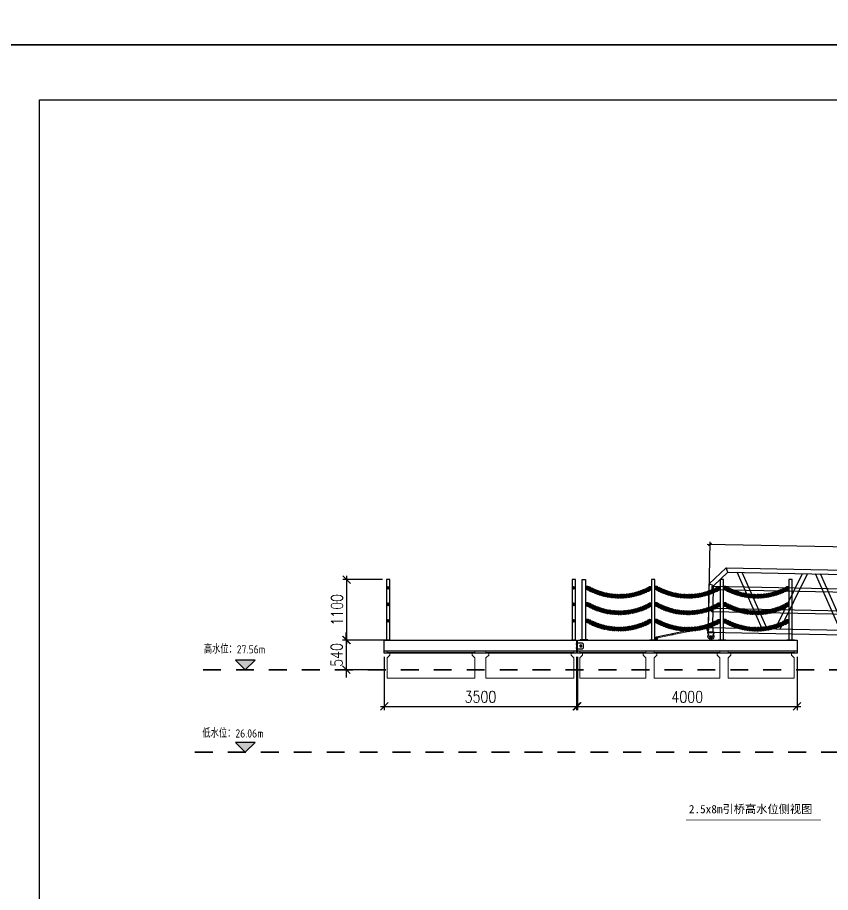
# Model space of a CAD drawing. Extents: x 15372 to 116961, y 24572 to 128109.
# Drawn here: x 64784 to 79586, y 48013 to 63933 of the extents above; entities that cross this region are included whole.
import ezdxf
from ezdxf.enums import TextEntityAlignment as Align

# ---------------------------------------------------------------- set-up
doc = ezdxf.new("R2010")
doc.units = 0
doc.header["$LTSCALE"] = 1000
doc.header["$MEASUREMENT"] = 0
doc.linetypes.add('CENTER', pattern=[2, 1.25, -0.25, 0.25, -0.25])
doc.linetypes.add('CENTER2', pattern=[28.575, 19.05, -3.175, 3.175, -3.175])
for name, color, linetype, lineweight in [('CAXA0', 7, 'Continuous', 70), ('图框', 7, 'Continuous', 13), ('文本', 3, 'Continuous', 13), ('浮箱', 160, 'Continuous', 20), ('铝斜撑', 241, 'Continuous', 9)]:
    doc.layers.add(name, color=color, linetype=linetype, lineweight=lineweight)
for name, color, linetype in [('hjh350-1200', 170, 'Continuous'), ('铝横梁', 220, 'Continuous'), ('铝通', 4, 'Continuous')]:
    doc.layers.add(name, color=color, linetype=linetype)
doc.styles.add('HZTXT', font='txtw.shx', dxfattribs={"width": 0.8, "bigfont": 'hztxtw.shx'})
doc.styles.get("Standard").update_dxf_attribs({"font": 'gbenor.shx', "bigfont": 'gbcbig.shx'})
doc.styles.add('宋体', font='')
doc.styles.get('宋体').set_extended_font_data('SimSun')
doc.dimstyles.new('DIM-50', dxfattribs={"dimscale": 50, "dimtxt": 3, "dimasz": 1, "dimexe": 1, "dimexo": 1, "dimgap": 1, "dimtad": 1, "dimdec": 1, "dimdsep": 46, "dimtxsty": 'HZTXT', "dimblk": 'OBLIQUE', "dimblk1": 'ARCHTICK', "dimblk2": 'OBLIQUE', "dimcen": 0, "dimdle": 1, "dimclrd": 9, "dimclre": 9, "dimclrt": 2, "dimadec": 1, "dimazin": 0, "dimtfac": 1, "dimtdec": 1, "dimtix": 1, "dimtmove": 2, "dimatfit": 3, "dimldrblk": 'OBLIQUE', "dimfxl": 15, "dimtolj": 1, "dimtzin": 0, "dimarcsym": 1})
doc.dimstyles.new('DIM-70', dxfattribs={"dimscale": 70, "dimtxt": 3, "dimasz": 2, "dimexe": 1, "dimexo": 1, "dimgap": 1, "dimtad": 1, "dimdec": 1, "dimdsep": 46, "dimtxsty": 'HZTXT', "dimblk": 'OBLIQUE', "dimcen": 0, "dimdle": 1, "dimclrd": 9, "dimclre": 9, "dimclrt": 2, "dimadec": 1, "dimazin": 0, "dimtfac": 1, "dimtdec": 1, "dimtix": 1, "dimtmove": 2, "dimatfit": 3, "dimldrblk": 'OBLIQUE', "dimfxl": 15, "dimtolj": 1, "dimtzin": 0, "dimarcsym": 1})

# ---------------------------------------------------------------- blocks, each defined once
blk = doc.blocks.new('GW-R')
at = {"color": 3, "linetype": 'CENTER2'}
for p, q in [((8398, 1960), (8368, 1960)), ((8383, 1945), (8383, 1975))]:
    blk.add_line(p, q, dxfattribs=at)
at = {"color": 1, "linetype": 'CENTER', "ltscale": 0.52}
for p, q in [((8369, 1960), (8397, 1960)), ((8383, 1974), (8383, 1946))]:
    blk.add_line(p, q, dxfattribs=at)
blk.add_lwpolyline([(8443, 2035), (8323, 2035), (8323, 2025), (8443, 2025)], close=True)
at = {"color": 0}
for points in [[(8360, 1942), (8323, 2025)], [(8406, 1942), (8443, 2025)]]:
    blk.add_lwpolyline(points, dxfattribs=at)
blk.add_lwpolyline([(8406, 1942, -0.317501), (8397, 1935), (8370, 1935, -0.317501), (8360, 1942)], format="xyb")
blk.add_circle((8383, 1960), 9)
blk.add_circle((8383, 1960), 9)
blk.add_arc((8383, 1960), 55, 144.9944, 35.0056)
blk = doc.blocks.new('A$C1CD0366B')
at = {"color": 1, "linetype": 'CENTER', "ltscale": 0.52}
for p, q in [((46, 50), (74, 50)), ((60, 36), (60, 64))]:
    blk.add_line(p, q, dxfattribs=at)
blk.add_lwpolyline([(0, 100), (0, 0), (10, 0), (10, 100)], close=True)
blk.add_lwpolyline([(10, 100), (87, 74, -0.315452), (90, 69), (90, 31, -0.315452), (87, 26), (10, 0)], format="xyb")
blk.add_circle((60, 50), 11)
blk = doc.blocks.new('*U283')
at = {"layer": '铝横梁'}
for points in [[(-163, -510), (-638, 510)], [(-75, -510), (-550, 510)], [(75, -510), (550, 510)], [(163, -510), (638, 510)]]:
    blk.add_lwpolyline(points, dxfattribs=at)
blk = doc.blocks.new('*U284')
at = {"color": 0, "linetype": 'ByBlock', "lineweight": -2, "transparency": 16777216}
for p in [(0, 0), (1427, 0), (2854, 0), (4281, 0), (5708, 0)]:
    blk.add_blockref('*U283', p, dxfattribs=at)
blk = doc.blocks.new('GW')
at = {"color": 3}
for points in [[(1209734, 2417378), (1209734, 2418178), (1209434, 2418478), (1202034, 2418478), (1201734, 2418178), (1201734, 2417378)], [(1202067, 2418398), (1202034, 2418478)], [(1209401, 2418398), (1209434, 2418478)], [(1209654, 2417378), (1209654, 2418145), (1209401, 2418398), (1202067, 2418398), (1201814, 2418145), (1201814, 2417378)], [(1201814, 2418145), (1201734, 2418178)], [(1209654, 2418145), (1209734, 2418178)]]:
    blk.add_lwpolyline(points, dxfattribs=at)
for points in [[(1201814, 2418128), (1209686, 2418128), (1209686, 2418078), (1201814, 2418078)], [(1201814, 2417728), (1209686, 2417728), (1209686, 2417678), (1201814, 2417678)]]:
    blk.add_lwpolyline(points, close=True)
blk.add_lwpolyline([(1201734, 2417378), (1209734, 2417378), (1209734, 2417298), (1201734, 2417298)], close=True, dxfattribs=at)
at = {"layer": '铝通'}
for points in [[(1201722, 2417404), (1201814, 2417378), (1201814, 2417298), (1201734, 2417298), (1201702, 2417379)], [(1209747, 2417404), (1209654, 2417378), (1209654, 2417298), (1209734, 2417298), (1209767, 2417379)]]:
    blk.add_lwpolyline(points, dxfattribs=at)
for points in [[(1201734, 2417378), (1201734, 2417322), (1201724, 2417322), (1201714, 2417378)], [(1209734, 2417378), (1209734, 2417322), (1209744, 2417322), (1209754, 2417378)]]:
    blk.add_lwpolyline(points, close=True, dxfattribs=at)
for centre in [(1201716, 2417388), (1209753, 2417388)]:
    blk.add_circle(centre, 7, dxfattribs=at)
for centre, start, end in [((1201716, 2417388), 69.0024, 213.7395), ((1209753, 2417388), 326.2605, 110.9976)]:
    blk.add_arc(centre, 17, start, end, dxfattribs=at)
for name, p in [('*U284', (1202882, 2417888)), ('GW-R', (1201301, 2415263))]:
    blk.add_blockref(name, p)
at = {"layer": '图框', "rotation": 270.000000000001}
blk.add_blockref('A$C1CD0366B', (1201724, 2417298), dxfattribs=at)
blk = doc.blocks.new('*U335')
at = {"layer": '浮箱'}
blk.add_lwpolyline([(-800, -250), (800, -250), (800, 120), (750, 170), (750, 220), (800, 220), (800, 250), (-800, 250), (-800, 220), (-750, 220), (-750, 170), (-800, 120)], close=True, dxfattribs=at)
blk.add_lwpolyline([(-750, 220), (750, 220)], dxfattribs=at)
blk = doc.blocks.new('*U336')
at = {"color": 0, "linetype": 'ByBlock', "lineweight": -2, "transparency": 16777216}
for p in [(0, 0), (1800, 0)]:
    blk.add_blockref('*U335', p, dxfattribs=at)
blk = doc.blocks.new('*U325')
at = {"layer": '浮箱'}
blk.add_lwpolyline([(-600, -250), (600, -250), (600, 120), (550, 170), (550, 220), (600, 220), (600, 250), (-600, 250), (-600, 220), (-550, 220), (-550, 170), (-600, 120)], close=True, dxfattribs=at)
blk.add_lwpolyline([(-550, 220), (550, 220)], dxfattribs=at)
blk = doc.blocks.new('*U326')
at = {"color": 0, "linetype": 'ByBlock', "lineweight": -2, "transparency": 16777216}
for p in [(0, 0), (1350, 0), (2700, 0)]:
    blk.add_blockref('*U325', p, dxfattribs=at)
blk = doc.blocks.new('*U331')
at = {"color": 5, "const_width": 30}
blk.add_lwpolyline([(166, 0), (-166, 0)], dxfattribs=at)
blk = doc.blocks.new('*U332')
at = {"color": 0, "linetype": 'ByBlock', "lineweight": -2, "transparency": 16777216}
for p in [(0, 0), (600, 0), (1200, 0), (1800, 0), (2400, 0), (3000, 0), (3600, 0), (4200, 0), (4800, 0), (5400, 0), (6000, 0), (6600, 0), (7200, 0), (7800, 0), (8400, 0), (9000, 0), (9600, 0), (10200, 0), (10800, 0), (11400, 0), (12000, 0), (12600, 0), (13200, 0)]:
    blk.add_blockref('*U331', p, dxfattribs=at)
blk = doc.blocks.new('*U333')
at = {"color": 5, "const_width": 30}
blk.add_lwpolyline([(166, 0), (-166, 0)], dxfattribs=at)
blk = doc.blocks.new('*U334')
at = {"color": 0, "linetype": 'ByBlock', "lineweight": -2, "transparency": 16777216}
for p in [(0, 0), (600, 0), (1200, 0), (1800, 0), (2400, 0), (3000, 0), (3600, 0), (4200, 0), (4800, 0), (5400, 0), (6000, 0), (6600, 0), (7200, 0), (7800, 0), (8400, 0), (9000, 0), (9600, 0), (10200, 0), (10800, 0), (11400, 0), (12000, 0), (12600, 0), (13200, 0), (13800, 0), (14400, 0), (15000, 0), (15600, 0), (16200, 0)]:
    blk.add_blockref('*U333', p, dxfattribs=at)
blk = doc.blocks.new('_Oblique')
at = {"color": 0, "linetype": 'ByBlock', "lineweight": -2}
blk.add_line((-0.5, -0.5), (0.5, 0.5), dxfattribs=at)
blk = doc.blocks.new('*D459')
at = {"color": 9, "lineweight": -2, "transparency": 16777216}
for p, q in [((85440, 54186), (77342, 54345)), ((77362, 52799), (77393, 54394)), ((85360, 52642), (85391, 54237))]:
    blk.add_line(p, q, dxfattribs=at)
at = {"layer": 'Defpoints', "color": 0, "transparency": 16777216}
for p in [(77392, 54344), (77361, 52749), (85359, 52592)]:
    blk.add_point(p, dxfattribs=at)
at = {"color": 9, "lineweight": -2, "transparency": 16777216, "xscale": 50, "yscale": 50, "zscale": 50}
for p, rotation in [((77392, 54344), 178.8760796570561), ((85390, 54187), 358.8760796570561)]:
    blk.add_blockref('_Oblique', p, dxfattribs=dict(at, rotation=rotation))
at = {"color": 2, "transparency": 16777216, "insert": (81394, 54391), "char_height": 150, "attachment_point": 5, "rotation": 358.8761, "style": 'HZTXT'}
blk.add_mtext('\\A1;8000', dxfattribs=at)
blk = doc.blocks.new('_ArchTick')
at = {"color": 0, "linetype": 'ByBlock', "const_width": 0.4}
blk.add_lwpolyline([(-0.5, -0.5), (0.5, 0.5)], dxfattribs=at)
blk = doc.blocks.new('ZZ-2')
blk.add_lwpolyline([(125607, 24331), (125517, 24331), (125497, 24311), (125497, 24236), (125517, 24216), (125607, 24216)])
blk.add_lwpolyline([(125617, 24211), (125607, 24211), (125607, 24336), (125617, 24336)], close=True)
blk.add_circle((125542, 24274), 18)
at = {"layer": 'Defpoints', "color": 1, "linetype": 'CENTER', "ltscale": 5}
for points in [[(125519, 24274), (125565, 24274)], [(125542, 24297), (125542, 24251)]]:
    blk.add_lwpolyline(points, dxfattribs=at)
at = {"layer": 'Defpoints', "color": 1, "linetype": 'CENTER', "ltscale": 2}
for points in [[(125602, 24311), (125612, 24311), (125622, 24311)], [(125602, 24236), (125612, 24236), (125622, 24236)]]:
    blk.add_lwpolyline(points, dxfattribs=at)
for points in [[(125617, 24302), (125617, 24320), (125607, 24320), (125607, 24302)], [(125617, 24227), (125617, 24245), (125607, 24245), (125607, 24227)]]:
    blk.add_lwpolyline(points, close=True, dxfattribs=at)
blk = doc.blocks.new('A$C32F71815')
at = {"layer": '铝斜撑', "linetype": 'Continuous'}
for p, q in [((3, 20), (0, 20)), ((0, 20), (0, 0)), ((40, 0), (0, 0)), ((3, 20), (3, 3)), ((40, 3), (3, 3)), ((40, 0), (40, 3))]:
    blk.add_line(p, q, dxfattribs=at)
blk = doc.blocks.new('tb')
at = {"lineweight": 0}
h = blk.add_hatch(dxfattribs=at)
h.set_pattern_fill('ANSI31', color=256, scale=0.125, style=0)
h.set_pattern_definition([(45, (-488846.90197, 126237.06756), (-0.2806330038, 0.28063300377), [])])
edge = h.paths.add_edge_path(flags=17)
edge.add_arc((0, 0), 6.5, 0, 360)
edge = h.paths.add_edge_path()
edge.add_arc((0, 0), 10, 0, 360)
for p, q in [((-15, -5), (-15, 15)), ((-15, 15), (943, 15)), ((-10, 10), (-10, -5)), ((942, 10), (-10, 10)), ((942, 10), (982, -16)), ((943, 15), (985, -12)), ((-10, -5), (-15, -5)), ((927, -10), (927, -20)), ((937, -30), (957, -30)), ((941, -23), (953, -23)), ((941, -30), (941, -23)), ((945, -23), (945, -7)), ((950, -23), (950, -7)), ((953, -30), (953, -23)), ((967, -10), (967, -20)), ((982, -16), (985, -12))]:
    blk.add_line(p, q, dxfattribs=at)
for points in [[(14, -10), (14, 10), (927, 10), (927, -10)], [(44, 10), (44, -10), (14, -10), (14, 10)], [(356, 10), (356, -10), (326, -10), (326, 10)], [(668, 10), (668, -10), (638, -10), (638, 10)]]:
    blk.add_lwpolyline(points, close=True, dxfattribs=at)
for radius in [10, 6.5]:
    blk.add_circle((0, 0), radius, dxfattribs=at)
for centre, start, end in [((937, -20), 180, 270), ((957, -20), 270, 0)]:
    blk.add_arc(centre, 10, start, end, dxfattribs=at)
blk.add_blockref('A$C32F71815', (927, -10), dxfattribs=at)
blk = doc.blocks.new('*D355')
at = {"color": 9, "lineweight": -2, "transparency": 16777216}
for p, q in [((70770, 52606), (70770, 52746)), ((71522, 52606), (70700, 52606)), ((70770, 52606), (70770, 52066)), ((71244, 52066), (70700, 52066)), ((70770, 52066), (70770, 51926))]:
    blk.add_line(p, q, dxfattribs=at)
at = {"layer": 'Defpoints', "color": 0, "transparency": 16777216}
for p in [(71592, 52606), (70770, 52066), (71314, 52066)]:
    blk.add_point(p, dxfattribs=at)
at = {"color": 9, "lineweight": -2, "transparency": 16777216, "xscale": 140, "yscale": 140, "zscale": 140}
for p, rotation in [((70770, 52606), 270), ((70770, 52066), 90)]:
    blk.add_blockref('_Oblique', p, dxfattribs=dict(at, rotation=rotation))
at = {"color": 2, "transparency": 16777216, "insert": (70595, 52336), "char_height": 210, "attachment_point": 5, "rotation": 90, "style": 'HZTXT'}
blk.add_mtext('\\A1;540', dxfattribs=at)
blk = doc.blocks.new('*D356')
at = {"color": 9, "lineweight": -2, "transparency": 16777216}
for p, q in [((71463, 52301), (71463, 51328)), ((74963, 52301), (74963, 51328)), ((71393, 51398), (75033, 51398))]:
    blk.add_line(p, q, dxfattribs=at)
at = {"layer": 'Defpoints', "color": 0, "transparency": 16777216}
for p in [(71463, 52371), (74963, 52371), (74963, 51398)]:
    blk.add_point(p, dxfattribs=at)
at = {"color": 9, "lineweight": -2, "transparency": 16777216, "xscale": 140, "yscale": 140, "zscale": 140, "rotation": 180}
blk.add_blockref('_Oblique', (71463, 51398), dxfattribs=at)
at = {"color": 9, "lineweight": -2, "transparency": 16777216, "xscale": 140, "yscale": 140, "zscale": 140}
blk.add_blockref('_Oblique', (74963, 51398), dxfattribs=at)
at = {"color": 2, "transparency": 16777216, "insert": (73213, 51573), "char_height": 210, "attachment_point": 5, "style": 'HZTXT'}
blk.add_mtext('\\A1;3500', dxfattribs=at)
blk = doc.blocks.new('*D357')
at = {"color": 9, "lineweight": -2, "transparency": 16777216}
for p, q in [((74978, 52301), (74978, 51328)), ((78978, 52301), (78978, 51328)), ((74908, 51398), (79048, 51398))]:
    blk.add_line(p, q, dxfattribs=at)
at = {"layer": 'Defpoints', "color": 0, "transparency": 16777216}
for p in [(74978, 52371), (78978, 52371), (78978, 51398)]:
    blk.add_point(p, dxfattribs=at)
at = {"color": 9, "lineweight": -2, "transparency": 16777216, "xscale": 140, "yscale": 140, "zscale": 140, "rotation": 180}
blk.add_blockref('_Oblique', (74978, 51398), dxfattribs=at)
at = {"color": 9, "lineweight": -2, "transparency": 16777216, "xscale": 140, "yscale": 140, "zscale": 140}
blk.add_blockref('_Oblique', (78978, 51398), dxfattribs=at)
at = {"color": 2, "transparency": 16777216, "insert": (76978, 51573), "char_height": 210, "attachment_point": 5, "style": 'HZTXT'}
blk.add_mtext('\\A1;4000', dxfattribs=at)
blk = doc.blocks.new('*U136')
blk.add_lwpolyline([(-25, 25), (-25, -25), (15, -25), (25, -15), (25, 15), (15, 25), (-25, 25)])
blk.add_circle((0, 0), 10)
blk = doc.blocks.new('*U137')
at = {"color": 0, "linetype": 'ByBlock', "lineweight": -2, "transparency": 16777216}
for p in [(0, 600), (0, 300), (0, 0)]:
    blk.add_blockref('*U136', p, dxfattribs=at)
blk = doc.blocks.new('*U134')
blk.add_lwpolyline([(-25, 25), (-25, -25), (15, -25), (25, -15), (25, 15), (15, 25), (-25, 25)])
blk.add_circle((0, 0), 10)
blk = doc.blocks.new('*U135')
at = {"color": 0, "linetype": 'ByBlock', "lineweight": -2, "transparency": 16777216}
for p in [(0, 600), (0, 300), (0, 0)]:
    blk.add_blockref('*U134', p, dxfattribs=at)
blk = doc.blocks.new('LG-LZ')
at = {"color": 7}
for points in [[(1136941, 2514484), (1137081, 2514484), (1137081, 2514478), (1136941, 2514478), (1136941, 2514484)], [(1136955, 2514484), (1136955, 2514478)], [(1136962, 2514489), (1136962, 2514473)], [(1136969, 2514484), (1136969, 2514478)], [(1137053, 2514484), (1137053, 2514478)], [(1137060, 2514489), (1137060, 2514473)], [(1137067, 2514484), (1137067, 2514478)]]:
    blk.add_lwpolyline(points, dxfattribs=at)
at = {"layer": 'hjh350-1200', "color": 6}
blk.add_lwpolyline([(1137041, 2515578), (1136981, 2515578), (1136981, 2514484), (1137041, 2514484)], close=True, dxfattribs=at)
at = {"xscale": -1}
blk.add_blockref('*U135', (1136956, 2514828), dxfattribs=at)
blk.add_blockref('*U137', (1137066, 2514828))
blk = doc.blocks.new('*U309')
at = {"layer": 'CAXA0'}
for p, q in [((23, 14), (36, 14)), ((36, 6), (23, 6)), ((72, 16), (86, 17)), ((86, 9), (73, 8)), ((37, -5), (23, -5)), ((37, -13), (23, -13)), ((87, -2), (73, -3)), ((87, -10), (74, -11))]:
    blk.add_line(p, q, dxfattribs=at)
blk.add_lwpolyline([(72, 6), (40, 5, 1), (40, -3), (72, -2, 1), (72, 6)], format="xyb", dxfattribs=at)
for centre, radius, start, end in [((23, 1), 13.3, 90.9188, 163.4612), ((23, 1), 5.33, 90.9188, 132.3284), ((36, 1), 13.3, 19.6243, 90.9188), ((36, 1), 13.3, 19.6243, 90.9188), ((36, 1), 5.33, 49.5092, 90.9188), ((36, 1), 5.33, 49.5092, 90.9188), ((73, 3), 13.3, 93.1606, 165.703), ((73, 3), 5.33, 93.1606, 134.5702), ((86, 3), 13.3, 20.6182, 93.1606), ((86, 3), 13.3, 20.6182, 93.1606), ((86, 3), 5.33, 51.751, 93.1606), ((86, 3), 5.33, 51.751, 93.1606), ((23, 1), 13.3, 198.3764, 270.9188), ((23, 1), 5.33, 229.5092, 270.9188), ((36, 1), 5.33, 270.9188, 312.3284), ((36, 1), 13.3, 270.9188, 344.7109), ((36, 1), 5.33, 270.9188, 312.3284), ((36, 1), 13.3, 270.9188, 344.7109), ((73, 3), 13.3, 200.6182, 273.1606), ((73, 3), 5.33, 231.751, 273.1606), ((86, 3), 13.3, 273.1606, 345.703), ((86, 3), 13.3, 273.1606, 345.703), ((86, 3), 5.33, 273.1606, 314.5702), ((86, 3), 5.33, 273.1606, 314.5702)]:
    blk.add_arc(centre, radius, start, end, dxfattribs=at)
blk = doc.blocks.new('*U310')
at = {"color": 0, "linetype": 'ByBlock', "lineweight": -2, "transparency": 16777216}
for p, rotation in [((1133087, 2514792), 332.1169999690284), ((1133132, 2514770), 334.5752915565449), ((1133178, 2514749), 337.0335831440608), ((1133224, 2514731), 339.4918747315768), ((1133961, 2514704), 16.36624854431703), ((1134008, 2514719), 18.824540131833), ((1134055, 2514736), 21.28283171934912), ((1134102, 2514756), 23.74112330686542), ((1134147, 2514777), 26.19941489438151), ((1133271, 2514714), 341.9501663190929), ((1133319, 2514700), 344.408457906609), ((1133368, 2514687), 346.8667494941251), ((1133417, 2514677), 349.3250410816411), ((1133466, 2514669), 351.783332669157), ((1133516, 2514663), 354.2416242566727), ((1133565, 2514659), 356.699915844189), ((1133615, 2514657), 359.1582074317055), ((1133665, 2514657), 1.616499019220556), ((1133715, 2514660), 4.074790606736444), ((1133765, 2514665), 6.533082194252587), ((1133815, 2514671), 8.99137378176869), ((1133864, 2514680), 11.44966536928477), ((1133913, 2514691), 13.90795695680105)]:
    blk.add_blockref('*U309', p, dxfattribs=dict(at, rotation=rotation))
blk = doc.blocks.new('*U311')
at = {"layer": 'CAXA0'}
for p, q in [((23, 14), (36, 14)), ((36, 6), (23, 6)), ((72, 16), (86, 17)), ((86, 9), (73, 8)), ((37, -5), (23, -5)), ((37, -13), (23, -13)), ((87, -2), (73, -3)), ((87, -10), (74, -11))]:
    blk.add_line(p, q, dxfattribs=at)
blk.add_lwpolyline([(72, 6), (40, 5, 1), (40, -3), (72, -2, 1), (72, 6)], format="xyb", dxfattribs=at)
for centre, radius, start, end in [((23, 1), 13.3, 90.9188, 163.4612), ((23, 1), 5.33, 90.9188, 132.3284), ((36, 1), 13.3, 19.6243, 90.9188), ((36, 1), 13.3, 19.6243, 90.9188), ((36, 1), 5.33, 49.5092, 90.9188), ((36, 1), 5.33, 49.5092, 90.9188), ((73, 3), 13.3, 93.1606, 165.703), ((73, 3), 5.33, 93.1606, 134.5702), ((86, 3), 13.3, 20.6182, 93.1606), ((86, 3), 13.3, 20.6182, 93.1606), ((86, 3), 5.33, 51.751, 93.1606), ((86, 3), 5.33, 51.751, 93.1606), ((23, 1), 13.3, 198.3764, 270.9188), ((23, 1), 5.33, 229.5092, 270.9188), ((36, 1), 5.33, 270.9188, 312.3284), ((36, 1), 13.3, 270.9188, 344.7109), ((36, 1), 5.33, 270.9188, 312.3284), ((36, 1), 13.3, 270.9188, 344.7109), ((73, 3), 13.3, 200.6182, 273.1606), ((73, 3), 5.33, 231.751, 273.1606), ((86, 3), 13.3, 273.1606, 345.703), ((86, 3), 13.3, 273.1606, 345.703), ((86, 3), 5.33, 273.1606, 314.5702), ((86, 3), 5.33, 273.1606, 314.5702)]:
    blk.add_arc(centre, radius, start, end, dxfattribs=at)
blk = doc.blocks.new('*U299')
at = {"color": 0, "linetype": 'ByBlock', "lineweight": -2, "transparency": 16777216}
for p, rotation in [((1133087, 2514792), 332.1169999690284), ((1133132, 2514770), 334.5752915565449), ((1133178, 2514749), 337.0335831440608), ((1133224, 2514731), 339.4918747315768), ((1133961, 2514704), 16.36624854431703), ((1134008, 2514719), 18.824540131833), ((1134055, 2514736), 21.28283171934912), ((1134102, 2514756), 23.74112330686542), ((1134147, 2514777), 26.19941489438151), ((1133271, 2514714), 341.9501663190929), ((1133319, 2514700), 344.408457906609), ((1133368, 2514687), 346.8667494941251), ((1133417, 2514677), 349.3250410816411), ((1133466, 2514669), 351.783332669157), ((1133516, 2514663), 354.2416242566727), ((1133565, 2514659), 356.699915844189), ((1133615, 2514657), 359.1582074317055), ((1133665, 2514657), 1.616499019220556), ((1133715, 2514660), 4.074790606736444), ((1133765, 2514665), 6.533082194252587), ((1133815, 2514671), 8.99137378176869), ((1133864, 2514680), 11.44966536928477), ((1133913, 2514691), 13.90795695680105)]:
    blk.add_blockref('*U311', p, dxfattribs=dict(at, rotation=rotation))
blk = doc.blocks.new('*U306')
at = {"layer": 'CAXA0'}
for p, q in [((23, 14), (36, 14)), ((36, 6), (23, 6)), ((72, 16), (86, 17)), ((86, 9), (73, 8)), ((37, -5), (23, -5)), ((37, -13), (23, -13)), ((87, -2), (73, -3)), ((87, -10), (74, -11))]:
    blk.add_line(p, q, dxfattribs=at)
blk.add_lwpolyline([(72, 6), (40, 5, 1), (40, -3), (72, -2, 1), (72, 6)], format="xyb", dxfattribs=at)
for centre, radius, start, end in [((23, 1), 13.3, 90.9188, 163.4612), ((23, 1), 5.33, 90.9188, 132.3284), ((36, 1), 13.3, 19.6243, 90.9188), ((36, 1), 13.3, 19.6243, 90.9188), ((36, 1), 5.33, 49.5092, 90.9188), ((36, 1), 5.33, 49.5092, 90.9188), ((73, 3), 13.3, 93.1606, 165.703), ((73, 3), 5.33, 93.1606, 134.5702), ((86, 3), 13.3, 20.6182, 93.1606), ((86, 3), 13.3, 20.6182, 93.1606), ((86, 3), 5.33, 51.751, 93.1606), ((86, 3), 5.33, 51.751, 93.1606), ((23, 1), 13.3, 198.3764, 270.9188), ((23, 1), 5.33, 229.5092, 270.9188), ((36, 1), 5.33, 270.9188, 312.3284), ((36, 1), 13.3, 270.9188, 344.7109), ((36, 1), 5.33, 270.9188, 312.3284), ((36, 1), 13.3, 270.9188, 344.7109), ((73, 3), 13.3, 200.6182, 273.1606), ((73, 3), 5.33, 231.751, 273.1606), ((86, 3), 13.3, 273.1606, 345.703), ((86, 3), 13.3, 273.1606, 345.703), ((86, 3), 5.33, 273.1606, 314.5702), ((86, 3), 5.33, 273.1606, 314.5702)]:
    blk.add_arc(centre, radius, start, end, dxfattribs=at)
blk = doc.blocks.new('*U308')
at = {"color": 0, "linetype": 'ByBlock', "lineweight": -2, "transparency": 16777216}
for p, rotation in [((1133087, 2514792), 332.1169999690284), ((1133132, 2514770), 334.5752915565449), ((1133178, 2514749), 337.0335831440608), ((1133224, 2514731), 339.4918747315768), ((1133961, 2514704), 16.36624854431703), ((1134008, 2514719), 18.824540131833), ((1134055, 2514736), 21.28283171934912), ((1134102, 2514756), 23.74112330686542), ((1134147, 2514777), 26.19941489438151), ((1133271, 2514714), 341.9501663190929), ((1133319, 2514700), 344.408457906609), ((1133368, 2514687), 346.8667494941251), ((1133417, 2514677), 349.3250410816411), ((1133466, 2514669), 351.783332669157), ((1133516, 2514663), 354.2416242566727), ((1133565, 2514659), 356.699915844189), ((1133615, 2514657), 359.1582074317055), ((1133665, 2514657), 1.616499019220556), ((1133715, 2514660), 4.074790606736444), ((1133765, 2514665), 6.533082194252587), ((1133815, 2514671), 8.99137378176869), ((1133864, 2514680), 11.44966536928477), ((1133913, 2514691), 13.90795695680105)]:
    blk.add_blockref('*U306', p, dxfattribs=dict(at, rotation=rotation))
blk = doc.blocks.new('*U296')
at = {"layer": 'CAXA0'}
for p, q in [((23, 14), (36, 14)), ((36, 6), (23, 6)), ((72, 16), (86, 17)), ((86, 9), (73, 8)), ((37, -5), (23, -5)), ((37, -13), (23, -13)), ((87, -2), (73, -3)), ((87, -10), (74, -11))]:
    blk.add_line(p, q, dxfattribs=at)
blk.add_lwpolyline([(72, 6), (40, 5, 1), (40, -3), (72, -2, 1), (72, 6)], format="xyb", dxfattribs=at)
for centre, radius, start, end in [((23, 1), 13.3, 90.9188, 163.4612), ((23, 1), 5.33, 90.9188, 132.3284), ((36, 1), 13.3, 19.6243, 90.9188), ((36, 1), 13.3, 19.6243, 90.9188), ((36, 1), 5.33, 49.5092, 90.9188), ((36, 1), 5.33, 49.5092, 90.9188), ((73, 3), 13.3, 93.1606, 165.703), ((73, 3), 5.33, 93.1606, 134.5702), ((86, 3), 13.3, 20.6182, 93.1606), ((86, 3), 13.3, 20.6182, 93.1606), ((86, 3), 5.33, 51.751, 93.1606), ((86, 3), 5.33, 51.751, 93.1606), ((23, 1), 13.3, 198.3764, 270.9188), ((23, 1), 5.33, 229.5092, 270.9188), ((36, 1), 5.33, 270.9188, 312.3284), ((36, 1), 13.3, 270.9188, 344.7109), ((36, 1), 5.33, 270.9188, 312.3284), ((36, 1), 13.3, 270.9188, 344.7109), ((73, 3), 13.3, 200.6182, 273.1606), ((73, 3), 5.33, 231.751, 273.1606), ((86, 3), 13.3, 273.1606, 345.703), ((86, 3), 13.3, 273.1606, 345.703), ((86, 3), 5.33, 273.1606, 314.5702), ((86, 3), 5.33, 273.1606, 314.5702)]:
    blk.add_arc(centre, radius, start, end, dxfattribs=at)
blk = doc.blocks.new('*U297')
at = {"color": 0, "linetype": 'ByBlock', "lineweight": -2, "transparency": 16777216}
for p, rotation in [((1133087, 2514792), 332.1169999690284), ((1133132, 2514770), 334.5752915565449), ((1133178, 2514749), 337.0335831440608), ((1133224, 2514731), 339.4918747315768), ((1133961, 2514704), 16.36624854431703), ((1134008, 2514719), 18.824540131833), ((1134055, 2514736), 21.28283171934912), ((1134102, 2514756), 23.74112330686542), ((1134147, 2514777), 26.19941489438151), ((1133271, 2514714), 341.9501663190929), ((1133319, 2514700), 344.408457906609), ((1133368, 2514687), 346.8667494941251), ((1133417, 2514677), 349.3250410816411), ((1133466, 2514669), 351.783332669157), ((1133516, 2514663), 354.2416242566727), ((1133565, 2514659), 356.699915844189), ((1133615, 2514657), 359.1582074317055), ((1133665, 2514657), 1.616499019220556), ((1133715, 2514660), 4.074790606736444), ((1133765, 2514665), 6.533082194252587), ((1133815, 2514671), 8.99137378176869), ((1133864, 2514680), 11.44966536928477), ((1133913, 2514691), 13.90795695680105)]:
    blk.add_blockref('*U296', p, dxfattribs=dict(at, rotation=rotation))
blk = doc.blocks.new('*U298')
at = {"layer": 'CAXA0'}
for p, q in [((23, 14), (36, 14)), ((36, 6), (23, 6)), ((72, 16), (86, 17)), ((86, 9), (73, 8)), ((37, -5), (23, -5)), ((37, -13), (23, -13)), ((87, -2), (73, -3)), ((87, -10), (74, -11))]:
    blk.add_line(p, q, dxfattribs=at)
blk.add_lwpolyline([(72, 6), (40, 5, 1), (40, -3), (72, -2, 1), (72, 6)], format="xyb", dxfattribs=at)
for centre, radius, start, end in [((23, 1), 13.3, 90.9188, 163.4612), ((23, 1), 5.33, 90.9188, 132.3284), ((36, 1), 13.3, 19.6243, 90.9188), ((36, 1), 13.3, 19.6243, 90.9188), ((36, 1), 5.33, 49.5092, 90.9188), ((36, 1), 5.33, 49.5092, 90.9188), ((73, 3), 13.3, 93.1606, 165.703), ((73, 3), 5.33, 93.1606, 134.5702), ((86, 3), 13.3, 20.6182, 93.1606), ((86, 3), 13.3, 20.6182, 93.1606), ((86, 3), 5.33, 51.751, 93.1606), ((86, 3), 5.33, 51.751, 93.1606), ((23, 1), 13.3, 198.3764, 270.9188), ((23, 1), 5.33, 229.5092, 270.9188), ((36, 1), 5.33, 270.9188, 312.3284), ((36, 1), 13.3, 270.9188, 344.7109), ((36, 1), 5.33, 270.9188, 312.3284), ((36, 1), 13.3, 270.9188, 344.7109), ((73, 3), 13.3, 200.6182, 273.1606), ((73, 3), 5.33, 231.751, 273.1606), ((86, 3), 13.3, 273.1606, 345.703), ((86, 3), 13.3, 273.1606, 345.703), ((86, 3), 5.33, 273.1606, 314.5702), ((86, 3), 5.33, 273.1606, 314.5702)]:
    blk.add_arc(centre, radius, start, end, dxfattribs=at)
blk = doc.blocks.new('*U302')
at = {"color": 0, "linetype": 'ByBlock', "lineweight": -2, "transparency": 16777216}
for p, rotation in [((1133087, 2514792), 332.1169999690284), ((1133132, 2514770), 334.5752915565449), ((1133178, 2514749), 337.0335831440608), ((1133224, 2514731), 339.4918747315768), ((1133961, 2514704), 16.36624854431703), ((1134008, 2514719), 18.824540131833), ((1134055, 2514736), 21.28283171934912), ((1134102, 2514756), 23.74112330686542), ((1134147, 2514777), 26.19941489438151), ((1133271, 2514714), 341.9501663190929), ((1133319, 2514700), 344.408457906609), ((1133368, 2514687), 346.8667494941251), ((1133417, 2514677), 349.3250410816411), ((1133466, 2514669), 351.783332669157), ((1133516, 2514663), 354.2416242566727), ((1133565, 2514659), 356.699915844189), ((1133615, 2514657), 359.1582074317055), ((1133665, 2514657), 1.616499019220556), ((1133715, 2514660), 4.074790606736444), ((1133765, 2514665), 6.533082194252587), ((1133815, 2514671), 8.99137378176869), ((1133864, 2514680), 11.44966536928477), ((1133913, 2514691), 13.90795695680105)]:
    blk.add_blockref('*U298', p, dxfattribs=dict(at, rotation=rotation))
blk = doc.blocks.new('*U303')
at = {"layer": 'CAXA0'}
for p, q in [((23, 14), (36, 14)), ((36, 6), (23, 6)), ((72, 16), (86, 17)), ((86, 9), (73, 8)), ((37, -5), (23, -5)), ((37, -13), (23, -13)), ((87, -2), (73, -3)), ((87, -10), (74, -11))]:
    blk.add_line(p, q, dxfattribs=at)
blk.add_lwpolyline([(72, 6), (40, 5, 1), (40, -3), (72, -2, 1), (72, 6)], format="xyb", dxfattribs=at)
for centre, radius, start, end in [((23, 1), 13.3, 90.9188, 163.4612), ((23, 1), 5.33, 90.9188, 132.3284), ((36, 1), 13.3, 19.6243, 90.9188), ((36, 1), 13.3, 19.6243, 90.9188), ((36, 1), 5.33, 49.5092, 90.9188), ((36, 1), 5.33, 49.5092, 90.9188), ((73, 3), 13.3, 93.1606, 165.703), ((73, 3), 5.33, 93.1606, 134.5702), ((86, 3), 13.3, 20.6182, 93.1606), ((86, 3), 13.3, 20.6182, 93.1606), ((86, 3), 5.33, 51.751, 93.1606), ((86, 3), 5.33, 51.751, 93.1606), ((23, 1), 13.3, 198.3764, 270.9188), ((23, 1), 5.33, 229.5092, 270.9188), ((36, 1), 5.33, 270.9188, 312.3284), ((36, 1), 13.3, 270.9188, 344.7109), ((36, 1), 5.33, 270.9188, 312.3284), ((36, 1), 13.3, 270.9188, 344.7109), ((73, 3), 13.3, 200.6182, 273.1606), ((73, 3), 5.33, 231.751, 273.1606), ((86, 3), 13.3, 273.1606, 345.703), ((86, 3), 13.3, 273.1606, 345.703), ((86, 3), 5.33, 273.1606, 314.5702), ((86, 3), 5.33, 273.1606, 314.5702)]:
    blk.add_arc(centre, radius, start, end, dxfattribs=at)
blk = doc.blocks.new('*U295')
at = {"color": 0, "linetype": 'ByBlock', "lineweight": -2, "transparency": 16777216}
for p, rotation in [((1133087, 2514792), 332.1169999690284), ((1133132, 2514770), 334.5752915565449), ((1133178, 2514749), 337.0335831440608), ((1133224, 2514731), 339.4918747315768), ((1133961, 2514704), 16.36624854431703), ((1134008, 2514719), 18.824540131833), ((1134055, 2514736), 21.28283171934912), ((1134102, 2514756), 23.74112330686542), ((1134147, 2514777), 26.19941489438151), ((1133271, 2514714), 341.9501663190929), ((1133319, 2514700), 344.408457906609), ((1133368, 2514687), 346.8667494941251), ((1133417, 2514677), 349.3250410816411), ((1133466, 2514669), 351.783332669157), ((1133516, 2514663), 354.2416242566727), ((1133565, 2514659), 356.699915844189), ((1133615, 2514657), 359.1582074317055), ((1133665, 2514657), 1.616499019220556), ((1133715, 2514660), 4.074790606736444), ((1133765, 2514665), 6.533082194252587), ((1133815, 2514671), 8.99137378176869), ((1133864, 2514680), 11.44966536928477), ((1133913, 2514691), 13.90795695680105)]:
    blk.add_blockref('*U303', p, dxfattribs=dict(at, rotation=rotation))
blk = doc.blocks.new('*U307')
at = {"layer": 'CAXA0'}
for p, q in [((23, 14), (36, 14)), ((36, 6), (23, 6)), ((72, 16), (86, 17)), ((86, 9), (73, 8)), ((37, -5), (23, -5)), ((37, -13), (23, -13)), ((87, -2), (73, -3)), ((87, -10), (74, -11))]:
    blk.add_line(p, q, dxfattribs=at)
blk.add_lwpolyline([(72, 6), (40, 5, 1), (40, -3), (72, -2, 1), (72, 6)], format="xyb", dxfattribs=at)
for centre, radius, start, end in [((23, 1), 13.3, 90.9188, 163.4612), ((23, 1), 5.33, 90.9188, 132.3284), ((36, 1), 13.3, 19.6243, 90.9188), ((36, 1), 13.3, 19.6243, 90.9188), ((36, 1), 5.33, 49.5092, 90.9188), ((36, 1), 5.33, 49.5092, 90.9188), ((73, 3), 13.3, 93.1606, 165.703), ((73, 3), 5.33, 93.1606, 134.5702), ((86, 3), 13.3, 20.6182, 93.1606), ((86, 3), 13.3, 20.6182, 93.1606), ((86, 3), 5.33, 51.751, 93.1606), ((86, 3), 5.33, 51.751, 93.1606), ((23, 1), 13.3, 198.3764, 270.9188), ((23, 1), 5.33, 229.5092, 270.9188), ((36, 1), 5.33, 270.9188, 312.3284), ((36, 1), 13.3, 270.9188, 344.7109), ((36, 1), 5.33, 270.9188, 312.3284), ((36, 1), 13.3, 270.9188, 344.7109), ((73, 3), 13.3, 200.6182, 273.1606), ((73, 3), 5.33, 231.751, 273.1606), ((86, 3), 13.3, 273.1606, 345.703), ((86, 3), 13.3, 273.1606, 345.703), ((86, 3), 5.33, 273.1606, 314.5702), ((86, 3), 5.33, 273.1606, 314.5702)]:
    blk.add_arc(centre, radius, start, end, dxfattribs=at)
blk = doc.blocks.new('*U300')
at = {"color": 0, "linetype": 'ByBlock', "lineweight": -2, "transparency": 16777216}
for p, rotation in [((1133087, 2514792), 332.1169999690284), ((1133132, 2514770), 334.5752915565449), ((1133178, 2514749), 337.0335831440608), ((1133224, 2514731), 339.4918747315768), ((1133961, 2514704), 16.36624854431703), ((1134008, 2514719), 18.824540131833), ((1134055, 2514736), 21.28283171934912), ((1134102, 2514756), 23.74112330686542), ((1134147, 2514777), 26.19941489438151), ((1133271, 2514714), 341.9501663190929), ((1133319, 2514700), 344.408457906609), ((1133368, 2514687), 346.8667494941251), ((1133417, 2514677), 349.3250410816411), ((1133466, 2514669), 351.783332669157), ((1133516, 2514663), 354.2416242566727), ((1133565, 2514659), 356.699915844189), ((1133615, 2514657), 359.1582074317055), ((1133665, 2514657), 1.616499019220556), ((1133715, 2514660), 4.074790606736444), ((1133765, 2514665), 6.533082194252587), ((1133815, 2514671), 8.99137378176869), ((1133864, 2514680), 11.44966536928477), ((1133913, 2514691), 13.90795695680105)]:
    blk.add_blockref('*U307', p, dxfattribs=dict(at, rotation=rotation))
blk = doc.blocks.new('*U301')
at = {"layer": 'CAXA0'}
for p, q in [((23, 14), (36, 14)), ((36, 6), (23, 6)), ((72, 16), (86, 17)), ((86, 9), (73, 8)), ((37, -5), (23, -5)), ((37, -13), (23, -13)), ((87, -2), (73, -3)), ((87, -10), (74, -11))]:
    blk.add_line(p, q, dxfattribs=at)
blk.add_lwpolyline([(72, 6), (40, 5, 1), (40, -3), (72, -2, 1), (72, 6)], format="xyb", dxfattribs=at)
for centre, radius, start, end in [((23, 1), 13.3, 90.9188, 163.4612), ((23, 1), 5.33, 90.9188, 132.3284), ((36, 1), 13.3, 19.6243, 90.9188), ((36, 1), 13.3, 19.6243, 90.9188), ((36, 1), 5.33, 49.5092, 90.9188), ((36, 1), 5.33, 49.5092, 90.9188), ((73, 3), 13.3, 93.1606, 165.703), ((73, 3), 5.33, 93.1606, 134.5702), ((86, 3), 13.3, 20.6182, 93.1606), ((86, 3), 13.3, 20.6182, 93.1606), ((86, 3), 5.33, 51.751, 93.1606), ((86, 3), 5.33, 51.751, 93.1606), ((23, 1), 13.3, 198.3764, 270.9188), ((23, 1), 5.33, 229.5092, 270.9188), ((36, 1), 5.33, 270.9188, 312.3284), ((36, 1), 13.3, 270.9188, 344.7109), ((36, 1), 5.33, 270.9188, 312.3284), ((36, 1), 13.3, 270.9188, 344.7109), ((73, 3), 13.3, 200.6182, 273.1606), ((73, 3), 5.33, 231.751, 273.1606), ((86, 3), 13.3, 273.1606, 345.703), ((86, 3), 13.3, 273.1606, 345.703), ((86, 3), 5.33, 273.1606, 314.5702), ((86, 3), 5.33, 273.1606, 314.5702)]:
    blk.add_arc(centre, radius, start, end, dxfattribs=at)
blk = doc.blocks.new('*U304')
at = {"color": 0, "linetype": 'ByBlock', "lineweight": -2, "transparency": 16777216}
for p, rotation in [((1133087, 2514792), 332.1169999690284), ((1133132, 2514770), 334.5752915565449), ((1133178, 2514749), 337.0335831440608), ((1133224, 2514731), 339.4918747315768), ((1133961, 2514704), 16.36624854431703), ((1134008, 2514719), 18.824540131833), ((1134055, 2514736), 21.28283171934912), ((1134102, 2514756), 23.74112330686542), ((1134147, 2514777), 26.19941489438151), ((1133271, 2514714), 341.9501663190929), ((1133319, 2514700), 344.408457906609), ((1133368, 2514687), 346.8667494941251), ((1133417, 2514677), 349.3250410816411), ((1133466, 2514669), 351.783332669157), ((1133516, 2514663), 354.2416242566727), ((1133565, 2514659), 356.699915844189), ((1133615, 2514657), 359.1582074317055), ((1133665, 2514657), 1.616499019220556), ((1133715, 2514660), 4.074790606736444), ((1133765, 2514665), 6.533082194252587), ((1133815, 2514671), 8.99137378176869), ((1133864, 2514680), 11.44966536928477), ((1133913, 2514691), 13.90795695680105)]:
    blk.add_blockref('*U301', p, dxfattribs=dict(at, rotation=rotation))
blk = doc.blocks.new('*U305')
at = {"layer": 'CAXA0'}
for p, q in [((23, 14), (36, 14)), ((36, 6), (23, 6)), ((72, 16), (86, 17)), ((86, 9), (73, 8)), ((37, -5), (23, -5)), ((37, -13), (23, -13)), ((87, -2), (73, -3)), ((87, -10), (74, -11))]:
    blk.add_line(p, q, dxfattribs=at)
blk.add_lwpolyline([(72, 6), (40, 5, 1), (40, -3), (72, -2, 1), (72, 6)], format="xyb", dxfattribs=at)
for centre, radius, start, end in [((23, 1), 13.3, 90.9188, 163.4612), ((23, 1), 5.33, 90.9188, 132.3284), ((36, 1), 13.3, 19.6243, 90.9188), ((36, 1), 13.3, 19.6243, 90.9188), ((36, 1), 5.33, 49.5092, 90.9188), ((36, 1), 5.33, 49.5092, 90.9188), ((73, 3), 13.3, 93.1606, 165.703), ((73, 3), 5.33, 93.1606, 134.5702), ((86, 3), 13.3, 20.6182, 93.1606), ((86, 3), 13.3, 20.6182, 93.1606), ((86, 3), 5.33, 51.751, 93.1606), ((86, 3), 5.33, 51.751, 93.1606), ((23, 1), 13.3, 198.3764, 270.9188), ((23, 1), 5.33, 229.5092, 270.9188), ((36, 1), 5.33, 270.9188, 312.3284), ((36, 1), 13.3, 270.9188, 344.7109), ((36, 1), 5.33, 270.9188, 312.3284), ((36, 1), 13.3, 270.9188, 344.7109), ((73, 3), 13.3, 200.6182, 273.1606), ((73, 3), 5.33, 231.751, 273.1606), ((86, 3), 13.3, 273.1606, 345.703), ((86, 3), 13.3, 273.1606, 345.703), ((86, 3), 5.33, 273.1606, 314.5702), ((86, 3), 5.33, 273.1606, 314.5702)]:
    blk.add_arc(centre, radius, start, end, dxfattribs=at)
blk = doc.blocks.new('*U312')
at = {"color": 0, "linetype": 'ByBlock', "lineweight": -2, "transparency": 16777216}
for p, rotation in [((1133087, 2514792), 332.1169999690284), ((1133132, 2514770), 334.5752915565449), ((1133178, 2514749), 337.0335831440608), ((1133224, 2514731), 339.4918747315768), ((1133961, 2514704), 16.36624854431703), ((1134008, 2514719), 18.824540131833), ((1134055, 2514736), 21.28283171934912), ((1134102, 2514756), 23.74112330686542), ((1134147, 2514777), 26.19941489438151), ((1133271, 2514714), 341.9501663190929), ((1133319, 2514700), 344.408457906609), ((1133368, 2514687), 346.8667494941251), ((1133417, 2514677), 349.3250410816411), ((1133466, 2514669), 351.783332669157), ((1133516, 2514663), 354.2416242566727), ((1133565, 2514659), 356.699915844189), ((1133615, 2514657), 359.1582074317055), ((1133665, 2514657), 1.616499019220556), ((1133715, 2514660), 4.074790606736444), ((1133765, 2514665), 6.533082194252587), ((1133815, 2514671), 8.99137378176869), ((1133864, 2514680), 11.44966536928477), ((1133913, 2514691), 13.90795695680105)]:
    blk.add_blockref('*U305', p, dxfattribs=dict(at, rotation=rotation))
blk = doc.blocks.new('*U139')
blk.add_lwpolyline([(-25, 25), (-25, -25), (15, -25), (25, -15), (25, 15), (15, 25), (-25, 25)])
blk.add_circle((0, 0), 10)
blk = doc.blocks.new('*U140')
at = {"color": 0, "linetype": 'ByBlock', "lineweight": -2, "transparency": 16777216}
for p in [(0, 600), (0, 300), (0, 0)]:
    blk.add_blockref('*U139', p, dxfattribs=at)
blk = doc.blocks.new('LG-DB-LZ')
at = {"color": 7}
for points in [[(1142793, 2514484), (1142933, 2514484), (1142933, 2514478), (1142793, 2514478), (1142793, 2514484)], [(1142807, 2514484), (1142807, 2514478)], [(1142814, 2514489), (1142814, 2514473)], [(1142821, 2514484), (1142821, 2514478)], [(1142905, 2514484), (1142905, 2514478)], [(1142912, 2514489), (1142912, 2514473)], [(1142919, 2514484), (1142919, 2514478)]]:
    blk.add_lwpolyline(points, dxfattribs=at)
at = {"layer": 'hjh350-1200', "color": 6}
blk.add_lwpolyline([(1142893, 2515578), (1142833, 2515578), (1142833, 2514484), (1142893, 2514484)], close=True, dxfattribs=at)
at = {"xscale": -1}
blk.add_blockref('*U140', (1142808, 2514828), dxfattribs=at)
blk = doc.blocks.new('DGREXD')
for centre in [(659417, 100251), (660666, 100251), (661917, 100251), (659417, 99951), (660667, 99951), (661916, 99951), (659413, 99654), (660667, 99651), (661916, 99651)]:
    blk.add_arc(centre, 1165, 240.2493, 296.0153)
at = {"xscale": -1}
blk.add_blockref('LG-DB-LZ', (1801633, -2416189), dxfattribs=at)
for name, p in [('LG-LZ', (-476977, -2416189)), ('LG-LZ', (-475727, -2416189)), ('LG-DB-LZ', (-480329, -2416189))]:
    blk.add_blockref(name, p)
at = {"rotation": 358.1322842162513}
for name, p in [('*U308', (-555609, -2377287)), ('*U297', (-554360, -2377287)), ('*U300', (-553109, -2377287)), ('*U299', (-555609, -2377587)), ('*U302', (-554359, -2377587)), ('*U304', (-553110, -2377587)), ('*U310', (-555613, -2377884)), ('*U295', (-554359, -2377887)), ('*U312', (-553110, -2377887))]:
    blk.add_blockref(name, p, dxfattribs=at)
blk = doc.blocks.new('*U354')
for points in [[(-3, 427), (3, 427), (3, 377), (-3, 377)], [(-3, 127), (3, 127), (3, 77), (-3, 77)], [(-3, -173), (3, -173), (3, -223), (-3, -223)]]:
    blk.add_lwpolyline(points, close=True)
at = {"color": 7}
for points in [[(-40, -541), (40, -541), (40, -547), (-40, -547), (-40, -541)], [(-7, -541), (-7, -547)], [(0, -536), (0, -552)], [(7, -541), (7, -547)]]:
    blk.add_lwpolyline(points, dxfattribs=at)
at = {"layer": 'hjh350-1200', "color": 6}
blk.add_lwpolyline([(30, 552), (-30, 552), (-30, -541), (30, -541)], close=True, dxfattribs=at)
blk = doc.blocks.new('*U347')
at = {"color": 0, "linetype": 'ByBlock', "lineweight": -2, "transparency": 16777216}
for p in [(0, 0), (3380, 0)]:
    blk.add_blockref('*U354', p, dxfattribs=at)
blk = doc.blocks.new('*D454')
at = {"color": 9, "lineweight": -2, "transparency": 16777216}
for p, q in [((71431, 53706), (70708, 53706)), ((70778, 52536), (70778, 53776)), ((71401, 52606), (70708, 52606))]:
    blk.add_line(p, q, dxfattribs=at)
at = {"layer": 'Defpoints', "color": 0, "transparency": 16777216}
for p in [(70778, 53706), (71501, 53706), (71471, 52606)]:
    blk.add_point(p, dxfattribs=at)
at = {"color": 9, "lineweight": -2, "transparency": 16777216, "xscale": 140, "yscale": 140, "zscale": 140}
for p, rotation in [((70778, 53706), 90), ((70778, 52606), 270)]:
    blk.add_blockref('_Oblique', p, dxfattribs=dict(at, rotation=rotation))
at = {"color": 2, "transparency": 16777216, "insert": (70603, 53156), "char_height": 210, "attachment_point": 5, "rotation": 90, "style": 'HZTXT'}
blk.add_mtext('\\A1;1100', dxfattribs=at)

msp = doc.modelspace()

# ---------------------------------------------------------------- hatches: boundary and pattern name
h = msp.add_hatch(color=256)
h.dxf.hatch_style = 1
h.paths.add_polyline_path([(68932.12, 52066.12), (68755.35, 52242.9), (69108.9, 52242.9)])
h = msp.add_hatch(color=256)
h.dxf.hatch_style = 1
h.paths.add_polyline_path([(68932.12, 50566.12), (68755.35, 50742.9), (69108.9, 50742.9)])

# ---------------------------------------------------------------- linework, layer by layer
for points in [[(16134.92, 112757.78), (107117.1, 112757.78), (107117.1, 63433.28), (16134.92, 63433.28)], [(64382.45, 63433.28), (112629.97, 63433.28), (112629.97, 32093.11), (64382.45, 32093.11)], [(65186.55, 62433.28), (111472.71, 62433.28), (111472.71, 32781.23), (65186.55, 32781.23)]]:
    msp.add_lwpolyline(points, close=True)
at = {"color": 3}
for points in [[(71462.61, 52606.08), (74962.57, 52606.08), (74962.57, 52370.58), (71462.61, 52370.58)], [(74977.57, 52606.08), (78977.52, 52606.08), (78977.52, 52370.58), (74977.57, 52370.58)]]:
    msp.add_lwpolyline(points, close=True, dxfattribs=at)
for points in [[(71462.61, 52411.06), (74962.57, 52411.06)], [(74977.57, 52411.06), (78977.52, 52411.06)]]:
    msp.add_lwpolyline(points, dxfattribs=at)
for points in [[(68755.35, 52242.9), (68932.12, 52066.12), (69108.9, 52242.9), (68755.35, 52242.9)], [(68755.35, 50742.9), (68932.12, 50566.12), (69108.9, 50742.9), (68755.35, 50742.9)]]:
    msp.add_lwpolyline(points)
at = {"layer": '文本', "const_width": 15.19}
msp.add_lwpolyline([(76953.57, 49332.53), (79415.3, 49332.53)], dxfattribs=at)

# ---------------------------------------------------------------- block references
at = {"xscale": -1}
for name, p, rotation in [('GW', (1239446.8, -2387812.99), 358.8760677087605), ('tb', (77344.14, 52839.59), 11.54607630109346)]:
    msp.add_blockref(name, p, dxfattribs=dict(at, rotation=rotation))
for name, p in [('*U347', (71530.61, 53153.57)), ('DGREXD', (-583674.57, -45683.31)), ('*U336', (72312.57, 52161.2)), ('*U326', (75623.19, 52161.2)), ('*U334', (68325.84, 52066.12)), ('*U332', (68177.07, 50566.12))]:
    msp.add_blockref(name, p)
msp.add_blockref('ZZ-2', (200580, 28224.52), dxfattribs=at)

# ---------------------------------------------------------------- texts
for s, p in [('高水位：27.56m', (68176.93, 52362.24)), ('低水位：26.06m', (68150.73, 50832.09))]:
    msp.add_text(s, height=150).set_placement(p)
at = {"layer": '文本', "style": '宋体'}
msp.add_text('2.5x8m引桥高水位侧视图', height=150, dxfattribs=at).set_placement((77007.2, 49530.23), align=Align.MIDDLE_LEFT)

# ---------------------------------------------------------------- dimensions: what is measured, and where the dimension line sits
dim = msp.add_aligned_dim(p1=(85359.13, 52592.33), p2=(77360.67, 52749.25), distance=-1595.28, dimstyle='DIM-50')
dim.commit()
dim.dimension.update_dxf_attribs({"geometry": '*D459', "text_midpoint": (81393.65, 54390.74)})
for base, p1, p2, picture, middle in [((70778.31, 53706.07), (71470.61, 52606.08), (71500.61, 53706.07), '*D454', (70603.31, 53156.07)), ((70770.31, 52066.12), (71591.78, 52606.08), (71313.65, 52066.12), '*D355', (70595.31, 52336.1))]:
    dim = msp.add_linear_dim(base=base, p1=p1, p2=p2, angle=90, dimstyle='DIM-70')
    dim.commit()
    dim.dimension.update_dxf_attribs({"geometry": picture, "text_midpoint": middle})
for base, p1, p2, picture, middle in [((74962.57, 51398.28), (71462.61, 52370.58), (74962.57, 52370.58), '*D356', (73212.59, 51573.28)), ((78977.5194, 51398.2769), (74977.5667, 52370.5837), (78977.5194, 52370.5837), '*D357', (76977.543, 51573.2769))]:
    dim = msp.add_linear_dim(base=base, p1=p1, p2=p2, dimstyle='DIM-70')
    dim.commit()
    dim.dimension.update_dxf_attribs({"geometry": picture, "text_midpoint": middle})

doc.saveas('drawing.dxf')
